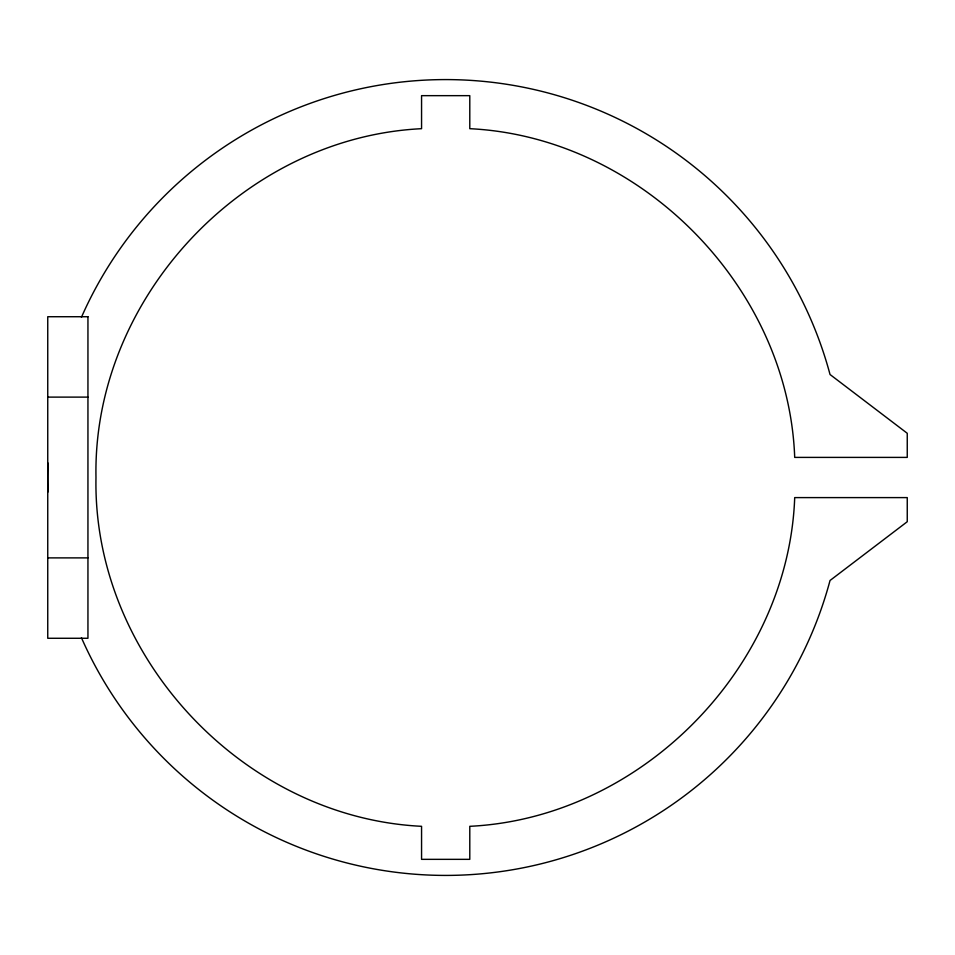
<?xml version="1.0" encoding="UTF-8"?>
<svg xmlns="http://www.w3.org/2000/svg" width="955" height="955" viewBox="0 0 955 955"><rect width="100%" height="100%" fill="white"/><g stroke="black" fill="none" stroke-linecap="round" stroke-linejoin="round"><path stroke-width="1.43" d="M47.75 397.113L87.944 397.113M47.75 557.887L87.944 557.887M81.45 637.761A397.925 397.925 0 0 0 830.038 580.485L907.25 521.717L907.25 497.603L794.703 497.603C788.448 668.369 640.447 818.005 469.788 826.314L469.788 859.345L421.561 859.345L421.561 826.314C243.036 817.552 92.516 656.169 95.978 477.5C92.516 298.831 243.036 137.448 421.561 128.686L421.561 95.655L469.788 95.655L469.788 128.686C640.447 136.995 788.448 286.631 794.703 457.397L907.25 457.397L907.25 433.284L830.038 374.515A397.925 397.925 0 0 0 81.45 317.239M48.013 491.968A397.925 397.925 0 0 1 48.013 463.032M87.944 316.726L47.75 316.726L47.75 638.274L87.944 638.274L87.944 316.726"/></g></svg>
